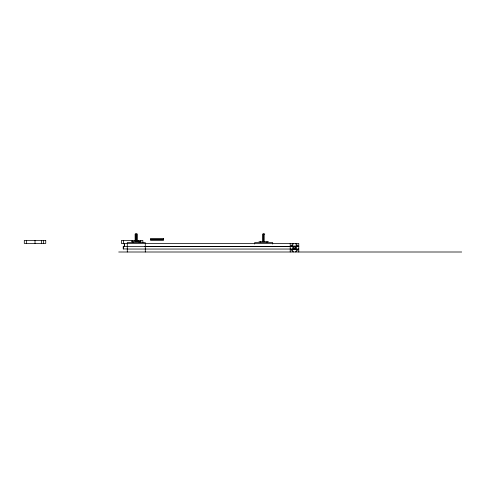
<?xml version="1.0" encoding="UTF-8"?>
<svg xmlns="http://www.w3.org/2000/svg" width="486" height="486" viewBox="0 0 486 486"><rect width="100%" height="100%" fill="white"/><g stroke="black" fill="none" stroke-linecap="round" stroke-linejoin="round"><path stroke-width="0.73" d="M135.26 233.997L135.26 241.712L135.223 233.997L137.362 233.997L137.362 241.712M264.755 233.997L262.622 233.997L262.653 241.712M150.593 239.312L163.454 239.312M150.593 239.44L163.454 239.44M150.593 239.568L163.454 239.568M135.703 240.43L121.409 240.43L121.409 243.431L298.781 243.431L298.781 252.003M137.125 240.43L142.848 240.43L142.848 242.678M131.572 241.712L141.001 241.712M258.965 241.712L268.4 241.712M293.477 246.39L123.213 246.39L123.213 248.96L127.557 248.96M295.749 246.39L298.781 246.39M144.713 246.493L293.477 246.493M295.749 246.493L298.781 246.493M294.492 247.714L296.162 247.714M127.283 249.045L298.781 249.045M118.712 252.003L461.7 252.003M297.985 246.39L297.985 245.357L297.195 245.357L296.162 246.39L296.162 248.935L297.298 250.071L297.985 250.071L297.985 249.045M295.822 243.431L295.822 244.221L296.849 244.221L296.849 244.908L295.713 246.044L293.161 246.044L292.135 245.017L292.135 244.221L293.161 244.221L293.161 243.431M295.822 252.003L295.822 251.207L296.849 251.207L296.849 250.418L295.822 249.391L293.271 249.391L292.135 250.527L292.135 251.207L293.161 251.207L293.161 252.003M290.999 246.39L290.999 245.357L291.685 245.357L292.821 246.493L292.821 249.045L291.788 250.071L290.999 250.071L290.999 249.045M290.203 243.431L290.203 252.003M272.689 244.021L272.689 242.569L254.682 242.569L254.682 244.021M267.021 241.712L267.021 242.569M263.995 233.997L263.995 241.712M263.837 233.997L263.837 241.712M263.26 233.997L263.26 241.712M260.35 241.712L260.35 242.569M145.29 252.003L145.29 242.569L127.283 242.569L127.283 252.003M140.703 240.43L140.703 242.678M139.622 241.712L139.622 242.569M138.559 240.43L138.559 241.931M136.602 233.997L136.602 241.712M136.438 233.997L136.438 241.712M135.861 233.997L135.861 241.712M132.951 241.712L132.951 242.569M132.131 240.43L132.131 241.931M124.629 243.431L124.629 246.39M124.282 243.407L124.282 246.39M123.553 240.43L123.553 243.431M123.553 246.39L123.553 248.96M43.594 240.43L43.594 243.431M41.45 240.43L41.45 243.431M35.016 240.43L35.016 243.431M26.444 240.43L26.444 243.431M295.561 247.714L295.421 248.255A1.069 1.069 0 0 1 294.212 248.753L293.957 248.644A1.069 1.069 0 0 1 293.459 247.441L293.562 247.18A1.069 1.069 0 0 1 294.771 246.681L295.026 246.791A1.069 1.069 0 0 1 295.561 247.714M163.454 238.371L150.593 238.371L150.593 240.43L163.454 240.43L163.454 238.371M45.739 240.43L24.3 240.43L24.3 243.431L45.739 243.431L45.739 240.43"/></g></svg>
